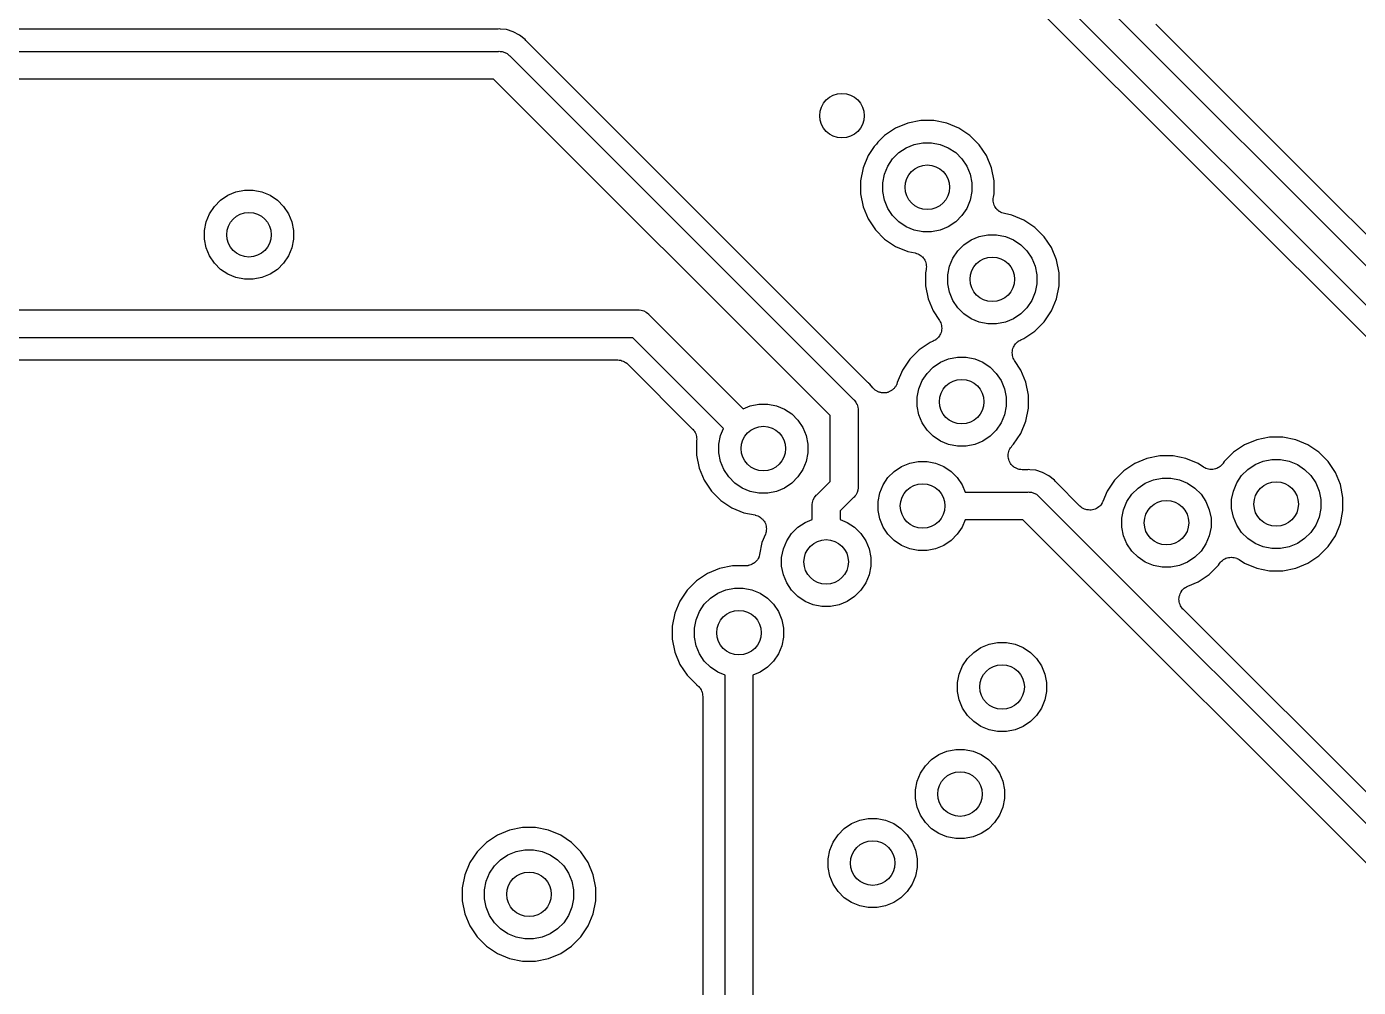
# Model space of a CAD drawing. Extents: x 113.2 to 188.8, y -123.8 to -78.2.
# Drawn here: x 154.4 to 166.36, y -99.16 to -90.53 of the extents above; entities that cross this region are included whole.
import ezdxf

# ---------------------------------------------------------------- set-up
doc = ezdxf.new("R2010")
doc.units = 0
doc.layers.add('BLACK', color=7, linetype='CONTINUOUS')

msp = doc.modelspace()

# ---------------------------------------------------------------- linework, layer by layer
at = {"layer": 'BLACK', "linetype": 'CONTINUOUS'}
for p, q in [((161.83, -88.0786), (172.684, -98.9326)), ((172.475, -99.0771), (161.686, -88.2877)), ((161.64, -88.5249), (172.238, -99.1227)), ((165.952, -91.9181), (164.544, -90.5093)), ((158.626, -90.5522), (146.745, -90.5522)), ((158.632, -90.5516), (158.626, -90.5522)), ((158.637, -90.5517), (158.632, -90.5516)), ((158.639, -90.5515), (158.637, -90.5517)), ((158.649, -90.5506), (158.639, -90.5515)), ((158.658, -90.5515), (158.649, -90.5506)), ((158.712, -90.5569), (158.658, -90.5515)), ((158.658, -90.5515), (158.658, -90.5515)), ((158.773, -90.5754), (158.712, -90.5569)), ((158.83, -90.6056), (158.773, -90.5754)), ((158.879, -90.6462), (158.83, -90.6056)), ((146.729, -90.7522), (158.642, -90.7522)), ((158.642, -90.7522), (158.648, -90.7516)), ((158.648, -90.7516), (158.655, -90.7522)), ((158.655, -90.7522), (158.655, -90.7522)), ((158.655, -90.7522), (158.673, -90.754)), ((158.673, -90.754), (158.697, -90.7611)), ((158.697, -90.7611), (158.718, -90.7727)), ((158.886, -90.6538), (158.879, -90.6462)), ((158.889, -90.6576), (158.886, -90.6538)), ((158.893, -90.6618), (158.889, -90.6576)), ((158.894, -90.6631), (158.893, -90.6618)), ((161.958, -93.727), (158.894, -90.6631)), ((158.718, -90.7727), (158.737, -90.7883)), ((158.737, -90.7883), (158.741, -90.7931)), ((158.741, -90.7931), (161.828, -93.8798)), ((158.597, -91.0022), (146.775, -91.0022)), ((161.619, -94.0243), (158.597, -91.0022)), ((162.207, -91.4413), (162.108, -91.507)), ((162.316, -91.3961), (162.207, -91.4413)), ((162.432, -91.373), (162.316, -91.3961)), ((162.55, -91.373), (162.432, -91.373)), ((162.666, -91.3961), (162.55, -91.373)), ((162.775, -91.4413), (162.666, -91.3961)), ((162.873, -91.507), (162.775, -91.4413)), ((162.036, -91.585), (162.014, -91.6066)), ((162.046, -91.5689), (162.036, -91.585)), ((162.108, -91.507), (162.046, -91.5689)), ((162.301, -91.6185), (162.374, -91.5884)), ((162.374, -91.5884), (162.451, -91.573)), ((162.451, -91.573), (162.53, -91.573)), ((162.53, -91.573), (162.608, -91.5884)), ((162.608, -91.5884), (162.68, -91.6185)), ((162.957, -91.5905), (162.873, -91.507)), ((163.023, -91.6888), (162.957, -91.5905)), ((161.959, -91.6888), (161.914, -91.798)), ((162.014, -91.6066), (161.959, -91.6888)), ((162.136, -91.7835), (162.18, -91.718)), ((162.18, -91.718), (162.236, -91.6623)), ((162.236, -91.6623), (162.301, -91.6185)), ((162.68, -91.6185), (162.746, -91.6623)), ((162.746, -91.6623), (162.802, -91.718)), ((162.802, -91.718), (162.845, -91.7835)), ((163.068, -91.798), (163.023, -91.6888)), ((161.914, -91.798), (161.891, -91.9139)), ((162.106, -91.8563), (162.136, -91.7835)), ((162.845, -91.7835), (162.875, -91.8563)), ((163.091, -91.9139), (163.068, -91.798)), ((161.891, -91.9139), (161.891, -92.0321)), ((162.091, -91.9336), (162.106, -91.8563)), ((162.091, -92.0124), (162.091, -91.9336)), ((162.875, -91.8563), (162.891, -91.9336)), ((162.891, -91.9336), (162.891, -92.0124)), ((163.091, -92.0321), (163.091, -91.9139)), ((165.953, -91.9182), (165.952, -91.9181)), ((168.807, -94.7722), (165.953, -91.9182)), ((156.145, -92.0893), (156.211, -92.0455)), ((156.211, -92.0455), (156.283, -92.0154)), ((156.283, -92.0154), (156.361, -92)), ((156.361, -92), (156.439, -92)), ((156.439, -92), (156.517, -92.0154)), ((156.517, -92.0154), (156.589, -92.0455)), ((156.589, -92.0455), (156.655, -92.0893)), ((161.891, -92.0321), (161.914, -92.148)), ((162.106, -92.0897), (162.091, -92.0124)), ((162.891, -92.0124), (162.875, -92.0897)), ((163.083, -92.0846), (163.084, -92.0727)), ((163.084, -92.0727), (163.085, -92.0608)), ((163.085, -92.0608), (163.091, -92.0321)), ((156.046, -92.2105), (156.089, -92.145)), ((156.089, -92.145), (156.145, -92.0893)), ((156.655, -92.0893), (156.711, -92.145)), ((156.711, -92.145), (156.754, -92.2105)), ((161.914, -92.148), (161.959, -92.2572)), ((162.136, -92.1625), (162.106, -92.0897)), ((162.18, -92.228), (162.136, -92.1625)), ((162.845, -92.1625), (162.802, -92.228)), ((162.875, -92.0897), (162.845, -92.1625)), ((163.083, -92.085), (163.083, -92.0846)), ((163.083, -92.0854), (163.083, -92.085)), ((163.084, -92.0973), (163.083, -92.0854)), ((163.085, -92.1092), (163.084, -92.0973)), ((163.085, -92.1097), (163.085, -92.1092)), ((163.085, -92.1101), (163.085, -92.1097)), ((163.089, -92.1215), (163.085, -92.1101)), ((163.092, -92.133), (163.089, -92.1215)), ((163.092, -92.1334), (163.092, -92.133)), ((163.092, -92.1338), (163.092, -92.1334)), ((163.098, -92.1445), (163.092, -92.1338)), ((163.103, -92.155), (163.098, -92.1445)), ((163.104, -92.1553), (163.103, -92.155)), ((163.104, -92.1557), (163.104, -92.1553)), ((163.111, -92.165), (163.104, -92.1557)), ((163.119, -92.1743), (163.111, -92.165)), ((163.119, -92.1746), (163.119, -92.1743)), ((163.12, -92.175), (163.119, -92.1746)), ((163.129, -92.1826), (163.12, -92.175)), ((163.138, -92.1903), (163.129, -92.1826)), ((163.138, -92.1905), (163.138, -92.1903)), ((163.139, -92.1908), (163.138, -92.1905)), ((163.149, -92.1965), (163.139, -92.1908)), ((163.16, -92.2022), (163.149, -92.1965)), ((156, -92.3606), (156.015, -92.2833)), ((156.015, -92.2833), (156.046, -92.2105)), ((156.754, -92.2105), (156.785, -92.2833)), ((156.785, -92.2833), (156.8, -92.3606)), ((161.959, -92.2572), (162.025, -92.3555)), ((162.236, -92.2837), (162.18, -92.228)), ((162.301, -92.3275), (162.236, -92.2837)), ((162.746, -92.2837), (162.68, -92.3275)), ((162.802, -92.228), (162.746, -92.2837)), ((163.16, -92.2024), (163.16, -92.2022)), ((163.16, -92.2026), (163.16, -92.2024)), ((163.172, -92.2061), (163.16, -92.2026)), ((163.183, -92.2098), (163.172, -92.2061)), ((163.184, -92.2099), (163.183, -92.2098)), ((163.185, -92.2101), (163.184, -92.2099)), ((163.184, -92.2099), (163.184, -92.2099)), ((163.184, -92.2099), (163.184, -92.2099)), ((163.25, -92.2231), (163.185, -92.2101)), ((163.359, -92.2683), (163.25, -92.2231)), ((163.457, -92.334), (163.359, -92.2683)), ((156, -92.4394), (156, -92.3606)), ((156.8, -92.3606), (156.8, -92.4394)), ((162.025, -92.3555), (162.108, -92.4391)), ((162.108, -92.4391), (162.207, -92.5047)), ((162.374, -92.3576), (162.301, -92.3275)), ((162.451, -92.373), (162.374, -92.3576)), ((162.53, -92.373), (162.451, -92.373)), ((162.608, -92.3576), (162.53, -92.373)), ((162.68, -92.3275), (162.608, -92.3576)), ((162.886, -92.4455), (162.958, -92.4154)), ((162.958, -92.4154), (163.036, -92.4)), ((163.036, -92.4), (163.114, -92.4)), ((163.114, -92.4), (163.192, -92.4154)), ((163.192, -92.4154), (163.264, -92.4455)), ((163.541, -92.4175), (163.457, -92.334)), ((163.607, -92.5158), (163.541, -92.4175)), ((156.015, -92.5167), (156, -92.4394)), ((156.046, -92.5895), (156.015, -92.5167)), ((156.785, -92.5167), (156.754, -92.5895)), ((156.8, -92.4394), (156.785, -92.5167)), ((162.207, -92.5047), (162.316, -92.55)), ((162.316, -92.55), (162.381, -92.5629)), ((162.721, -92.6105), (162.764, -92.545)), ((162.764, -92.545), (162.82, -92.4893)), ((162.82, -92.4893), (162.886, -92.4455)), ((163.264, -92.4455), (163.33, -92.4893)), ((163.33, -92.4893), (163.386, -92.545)), ((163.386, -92.545), (163.429, -92.6105)), ((163.652, -92.625), (163.607, -92.5158)), ((156.089, -92.655), (156.046, -92.5895)), ((156.145, -92.7107), (156.089, -92.655)), ((156.711, -92.655), (156.655, -92.7107)), ((156.754, -92.5895), (156.711, -92.655)), ((162.381, -92.5629), (162.382, -92.5631)), ((162.382, -92.5631), (162.382, -92.5631)), ((162.382, -92.5631), (162.382, -92.5631)), ((162.382, -92.5631), (162.383, -92.5633)), ((162.383, -92.5633), (162.394, -92.5669)), ((162.394, -92.5669), (162.405, -92.5704)), ((162.405, -92.5704), (162.406, -92.5706)), ((162.406, -92.5706), (162.406, -92.5708)), ((162.406, -92.5708), (162.417, -92.5765)), ((162.417, -92.5765), (162.427, -92.5822)), ((162.427, -92.5822), (162.428, -92.5825)), ((162.428, -92.5825), (162.428, -92.5827)), ((162.428, -92.5827), (162.437, -92.5904)), ((162.437, -92.5904), (162.446, -92.598)), ((162.446, -92.598), (162.447, -92.5984)), ((162.447, -92.5984), (162.447, -92.5987)), ((162.447, -92.5987), (162.454, -92.608)), ((162.454, -92.608), (162.462, -92.6173)), ((162.462, -92.6173), (162.462, -92.6177)), ((162.462, -92.6177), (162.462, -92.618)), ((162.462, -92.618), (162.468, -92.6286)), ((162.468, -92.6286), (162.474, -92.6392)), ((162.474, -92.6392), (162.474, -92.6396)), ((162.474, -92.6396), (162.474, -92.64)), ((162.474, -92.64), (162.477, -92.6515)), ((162.477, -92.6515), (162.481, -92.6629)), ((162.481, -92.6629), (162.481, -92.6633)), ((162.481, -92.6633), (162.481, -92.6638)), ((162.481, -92.6638), (162.482, -92.6757)), ((162.482, -92.6757), (162.483, -92.6876)), ((162.69, -92.6833), (162.721, -92.6105)), ((163.429, -92.6105), (163.46, -92.6833)), ((163.675, -92.7409), (163.652, -92.625)), ((156.211, -92.7545), (156.145, -92.7107)), ((156.283, -92.7846), (156.211, -92.7545)), ((156.361, -92.8), (156.283, -92.7846)), ((156.517, -92.7846), (156.439, -92.8)), ((156.589, -92.7545), (156.517, -92.7846)), ((156.655, -92.7107), (156.589, -92.7545)), ((162.481, -92.7122), (162.475, -92.7409)), ((162.475, -92.7409), (162.475, -92.8591)), ((162.482, -92.7003), (162.481, -92.7122)), ((162.483, -92.6885), (162.482, -92.7003)), ((162.483, -92.6876), (162.483, -92.688)), ((162.483, -92.688), (162.483, -92.6885)), ((162.675, -92.7606), (162.69, -92.6833)), ((162.675, -92.8394), (162.675, -92.7606)), ((163.46, -92.6833), (163.475, -92.7606)), ((163.475, -92.7606), (163.475, -92.8394)), ((163.675, -92.8591), (163.675, -92.7409)), ((156.439, -92.8), (156.361, -92.8)), ((162.475, -92.8591), (162.498, -92.975)), ((162.69, -92.9167), (162.675, -92.8394)), ((162.721, -92.9895), (162.69, -92.9167)), ((163.46, -92.9167), (163.429, -92.9895)), ((163.475, -92.8394), (163.46, -92.9167)), ((163.652, -92.975), (163.675, -92.8591)), ((162.498, -92.975), (162.543, -93.0842)), ((162.764, -93.055), (162.721, -92.9895)), ((163.429, -92.9895), (163.386, -93.055)), ((163.607, -93.0842), (163.652, -92.975)), ((145.881, -93.075), (159.892, -93.075)), ((159.892, -93.075), (159.898, -93.0744)), ((159.898, -93.0744), (159.904, -93.075)), ((159.904, -93.075), (159.904, -93.075)), ((159.904, -93.075), (159.923, -93.0768)), ((159.923, -93.0768), (159.946, -93.084)), ((159.946, -93.084), (159.968, -93.0956)), ((159.968, -93.0956), (159.987, -93.1112)), ((159.987, -93.1112), (159.991, -93.116)), ((159.991, -93.116), (160.838, -93.9626)), ((162.543, -93.0842), (162.6, -93.169)), ((162.82, -93.1107), (162.764, -93.055)), ((162.886, -93.1545), (162.82, -93.1107)), ((162.958, -93.1846), (162.886, -93.1545)), ((163.264, -93.1545), (163.192, -93.1846)), ((163.33, -93.1107), (163.264, -93.1545)), ((163.386, -93.055), (163.33, -93.1107)), ((163.541, -93.1825), (163.607, -93.0842)), ((162.6, -93.169), (162.6, -93.1698)), ((162.6, -93.1698), (162.6, -93.1698)), ((162.6, -93.1698), (162.6, -93.1698)), ((162.6, -93.1698), (162.601, -93.1705)), ((162.601, -93.1705), (162.606, -93.1812)), ((162.606, -93.1812), (162.612, -93.1918)), ((162.612, -93.1918), (162.612, -93.1921)), ((162.612, -93.1921), (162.612, -93.1925)), ((162.612, -93.1925), (162.616, -93.204)), ((162.619, -93.2656), (162.615, -93.2771)), ((162.616, -93.204), (162.619, -93.2155)), ((162.619, -93.2155), (162.619, -93.2159)), ((162.619, -93.2159), (162.619, -93.2163)), ((162.619, -93.2163), (162.62, -93.2283)), ((162.62, -93.253), (162.619, -93.2649)), ((162.619, -93.2649), (162.619, -93.2652)), ((162.619, -93.2652), (162.619, -93.2656)), ((162.62, -93.2283), (162.621, -93.2402)), ((162.621, -93.241), (162.62, -93.253)), ((162.621, -93.2402), (162.621, -93.2406)), ((162.621, -93.2406), (162.621, -93.241)), ((163.036, -93.2), (162.958, -93.1846)), ((163.114, -93.2), (163.036, -93.2)), ((163.192, -93.1846), (163.114, -93.2)), ((163.359, -93.3317), (163.457, -93.266)), ((163.457, -93.266), (163.541, -93.1825)), ((159.847, -93.325), (145.881, -93.325)), ((160.661, -94.1394), (159.847, -93.325)), ((162.516, -93.3681), (162.418, -93.4337)), ((162.543, -93.3569), (162.516, -93.3681)), ((162.554, -93.3512), (162.543, -93.3569)), ((162.564, -93.3456), (162.554, -93.3512)), ((162.565, -93.3452), (162.564, -93.3454)), ((162.564, -93.3454), (162.564, -93.3456)), ((162.574, -93.3376), (162.565, -93.3452)), ((162.583, -93.33), (162.574, -93.3376)), ((162.584, -93.3297), (162.583, -93.33)), ((162.592, -93.3202), (162.584, -93.3295)), ((162.584, -93.3295), (162.584, -93.3297)), ((162.599, -93.311), (162.592, -93.3202)), ((162.6, -93.3104), (162.599, -93.3107)), ((162.599, -93.3107), (162.599, -93.311)), ((162.605, -93.2998), (162.6, -93.3104)), ((162.611, -93.2893), (162.605, -93.2998)), ((162.615, -93.2771), (162.611, -93.2885)), ((162.611, -93.2885), (162.611, -93.2889)), ((162.611, -93.2889), (162.611, -93.2893)), ((163.27, -93.3999), (163.275, -93.3894)), ((163.275, -93.3894), (163.276, -93.3891)), ((163.276, -93.3888), (163.283, -93.3796)), ((163.276, -93.3891), (163.276, -93.3888)), ((163.283, -93.3796), (163.291, -93.3703)), ((163.291, -93.3701), (163.292, -93.3698)), ((163.291, -93.3703), (163.291, -93.3701)), ((163.292, -93.3698), (163.301, -93.3622)), ((163.301, -93.3622), (163.31, -93.3546)), ((163.31, -93.3546), (163.311, -93.3544)), ((163.311, -93.3542), (163.322, -93.3485)), ((163.311, -93.3544), (163.311, -93.3542)), ((163.322, -93.3485), (163.332, -93.3429)), ((163.332, -93.3429), (163.359, -93.3317)), ((162.418, -93.4337), (162.334, -93.5173)), ((162.611, -93.5453), (162.683, -93.5152)), ((162.683, -93.5152), (162.761, -93.4998)), ((162.761, -93.4998), (162.839, -93.4998)), ((162.839, -93.4998), (162.917, -93.5152)), ((162.917, -93.5152), (162.99, -93.5453)), ((163.254, -93.4588), (163.255, -93.4468)), ((163.254, -93.4592), (163.254, -93.4588)), ((163.254, -93.4596), (163.254, -93.4592)), ((163.255, -93.4715), (163.254, -93.4596)), ((163.255, -93.4468), (163.256, -93.4349)), ((163.256, -93.4835), (163.255, -93.4715)), ((163.256, -93.4342), (163.26, -93.4227)), ((163.256, -93.4346), (163.256, -93.4342)), ((163.256, -93.4349), (163.256, -93.4346)), ((163.256, -93.4839), (163.256, -93.4835)), ((163.256, -93.4843), (163.256, -93.4839)), ((163.259, -93.4958), (163.256, -93.4843)), ((163.263, -93.5073), (163.259, -93.4958)), ((163.26, -93.4227), (163.264, -93.4112)), ((163.263, -93.5077), (163.263, -93.5073)), ((163.263, -93.508), (163.263, -93.5077)), ((163.269, -93.5186), (163.263, -93.508)), ((163.264, -93.4105), (163.27, -93.3999)), ((163.264, -93.4109), (163.264, -93.4105)), ((163.264, -93.4112), (163.264, -93.4109)), ((146.072, -93.525), (159.711, -93.525)), ((159.711, -93.525), (159.712, -93.525)), ((159.712, -93.525), (159.712, -93.525)), ((159.712, -93.525), (159.712, -93.525)), ((159.712, -93.525), (159.713, -93.525)), ((159.713, -93.525), (159.725, -93.5263)), ((159.725, -93.5263), (159.736, -93.5275)), ((159.736, -93.5275), (159.737, -93.5277)), ((159.737, -93.5277), (159.738, -93.5278)), ((159.738, -93.5278), (159.749, -93.5313)), ((159.749, -93.5313), (159.76, -93.5348)), ((159.76, -93.5348), (159.761, -93.5351)), ((159.761, -93.5351), (159.761, -93.5353)), ((159.761, -93.5353), (159.771, -93.5409)), ((159.771, -93.5409), (159.782, -93.5465)), ((159.782, -93.5465), (159.782, -93.5469)), ((159.782, -93.5469), (159.783, -93.5472)), ((159.783, -93.5472), (159.792, -93.5548)), ((159.792, -93.5548), (159.801, -93.5622)), ((159.801, -93.5622), (160.384, -94.1456)), ((162.268, -93.6156), (162.222, -93.7281)), ((162.334, -93.5173), (162.268, -93.6156)), ((162.489, -93.6448), (162.545, -93.5891)), ((162.545, -93.5891), (162.611, -93.5453)), ((162.99, -93.5453), (163.055, -93.5891)), ((163.055, -93.5891), (163.111, -93.6448)), ((163.274, -93.5293), (163.269, -93.5186)), ((163.275, -93.53), (163.274, -93.5293)), ((163.275, -93.5308), (163.275, -93.53)), ((163.275, -93.53), (163.275, -93.53)), ((163.275, -93.53), (163.275, -93.53)), ((163.332, -93.6156), (163.275, -93.5308)), ((163.377, -93.7248), (163.332, -93.6156)), ((161.962, -93.7304), (161.958, -93.727)), ((161.966, -93.7342), (161.962, -93.7304)), ((161.967, -93.7354), (161.966, -93.7342)), ((161.975, -93.7416), (161.967, -93.7354)), ((162.002, -93.7743), (161.975, -93.7416)), ((162.211, -93.7546), (162.208, -93.7599)), ((162.214, -93.7491), (162.211, -93.7546)), ((162.217, -93.7439), (162.214, -93.7491)), ((162.218, -93.7377), (162.217, -93.7439)), ((162.221, -93.7318), (162.218, -93.7377)), ((162.222, -93.7281), (162.221, -93.7318)), ((162.415, -93.7831), (162.446, -93.7103)), ((162.446, -93.7103), (162.489, -93.6448)), ((163.111, -93.6448), (163.155, -93.7103)), ((163.155, -93.7103), (163.185, -93.7831)), ((163.4, -93.8407), (163.377, -93.7248)), ((162.006, -93.7785), (162.002, -93.7743)), ((162.01, -93.7832), (162.006, -93.7785)), ((162.015, -93.7873), (162.01, -93.7832)), ((162.019, -93.7919), (162.015, -93.7873)), ((162.024, -93.7952), (162.019, -93.7919)), ((162.029, -93.799), (162.024, -93.7952)), ((162.034, -93.8021), (162.029, -93.799)), ((162.04, -93.8057), (162.034, -93.8021)), ((162.045, -93.8079), (162.04, -93.8057)), ((162.05, -93.8108), (162.045, -93.8079)), ((162.057, -93.8127), (162.05, -93.8108)), ((162.063, -93.8152), (162.057, -93.8127)), ((162.068, -93.8164), (162.063, -93.8152)), ((162.074, -93.8181), (162.068, -93.8164)), ((162.081, -93.8188), (162.074, -93.8181)), ((162.087, -93.8201), (162.081, -93.8188)), ((162.093, -93.8201), (162.087, -93.8201)), ((162.099, -93.8208), (162.093, -93.8201)), ((162.105, -93.8202), (162.099, -93.8208)), ((162.112, -93.8202), (162.105, -93.8202)), ((162.118, -93.8191), (162.112, -93.8202)), ((162.124, -93.8185), (162.118, -93.8191)), ((162.13, -93.8167), (162.124, -93.8185)), ((162.136, -93.8155), (162.13, -93.8167)), ((162.142, -93.8132), (162.136, -93.8155)), ((162.147, -93.8116), (162.142, -93.8132)), ((162.153, -93.8086), (162.147, -93.8116)), ((162.159, -93.8061), (162.153, -93.8086)), ((162.164, -93.8028), (162.159, -93.8061)), ((162.169, -93.8001), (162.164, -93.8028)), ((162.174, -93.7961), (162.169, -93.8001)), ((162.18, -93.7925), (162.174, -93.7961)), ((162.184, -93.7883), (162.18, -93.7925)), ((162.189, -93.7846), (162.184, -93.7883)), ((162.193, -93.7796), (162.189, -93.7846)), ((162.197, -93.7751), (162.193, -93.7796)), ((162.201, -93.7702), (162.197, -93.7751)), ((162.205, -93.7656), (162.201, -93.7702)), ((162.208, -93.7599), (162.205, -93.7656)), ((162.4, -93.8604), (162.415, -93.7831)), ((162.4, -93.9392), (162.4, -93.8604)), ((163.185, -93.7831), (163.2, -93.8604)), ((163.2, -93.8604), (163.2, -93.9392)), ((163.4, -93.9589), (163.4, -93.8407)), ((160.838, -93.9626), (160.902, -93.9359)), ((160.902, -93.9359), (160.979, -93.9205)), ((160.979, -93.9205), (161.058, -93.9205)), ((161.058, -93.9205), (161.136, -93.9359)), ((161.136, -93.9359), (161.208, -93.966)), ((161.208, -93.966), (161.274, -94.0098)), ((161.828, -93.8798), (161.833, -93.8837)), ((161.833, -93.8837), (161.837, -93.8884)), ((161.837, -93.8884), (161.848, -93.9027)), ((161.848, -93.9027), (161.856, -93.9175)), ((161.856, -93.9175), (161.86, -93.9244)), ((161.86, -93.9244), (161.867, -93.948)), ((161.867, -93.948), (161.869, -93.9664)), ((161.869, -93.9664), (161.869, -93.9664)), ((161.869, -93.9664), (161.869, -93.9725)), ((161.869, -93.9725), (161.869, -93.9786)), ((161.869, -93.9786), (161.869, -94.6624)), ((162.415, -94.0165), (162.4, -93.9392)), ((163.2, -93.9392), (163.185, -94.0165)), ((163.377, -94.0748), (163.4, -93.9589)), ((161.274, -94.0098), (161.33, -94.0655)), ((161.33, -94.0655), (161.373, -94.131)), ((161.619, -94.6167), (161.619, -94.0243)), ((162.446, -94.0893), (162.415, -94.0165)), ((162.489, -94.1548), (162.446, -94.0893)), ((163.155, -94.0893), (163.111, -94.1548)), ((163.185, -94.0165), (163.155, -94.0893)), ((163.332, -94.184), (163.377, -94.0748)), ((160.384, -94.1456), (160.385, -94.146)), ((160.385, -94.146), (160.385, -94.146)), ((160.385, -94.146), (160.385, -94.146)), ((160.385, -94.146), (160.386, -94.1469)), ((160.386, -94.1469), (160.393, -94.1561)), ((160.393, -94.1561), (160.4, -94.1652)), ((160.4, -94.1652), (160.401, -94.1658)), ((160.401, -94.1658), (160.401, -94.1662)), ((160.401, -94.1662), (160.406, -94.1768)), ((160.406, -94.1768), (160.412, -94.1871)), ((160.412, -94.1871), (160.412, -94.1877)), ((160.412, -94.1877), (160.412, -94.1882)), ((160.412, -94.1882), (160.416, -94.1996)), ((160.416, -94.1996), (160.419, -94.2108)), ((160.419, -94.2108), (160.419, -94.2115)), ((160.419, -94.2115), (160.419, -94.212)), ((160.419, -94.212), (160.42, -94.2238)), ((160.42, -94.2238), (160.422, -94.2355)), ((160.619, -94.2811), (160.634, -94.2038)), ((160.634, -94.2038), (160.661, -94.1394)), ((161.373, -94.131), (161.403, -94.2038)), ((161.403, -94.2038), (161.419, -94.2811)), ((162.545, -94.2105), (162.489, -94.1548)), ((162.611, -94.2543), (162.545, -94.2105)), ((163.055, -94.2105), (162.99, -94.2543)), ((163.111, -94.1548), (163.055, -94.2105)), ((163.266, -94.2823), (163.332, -94.184)), ((165.565, -94.2191), (165.449, -94.2422)), ((165.684, -94.2191), (165.565, -94.2191)), ((165.799, -94.2422), (165.684, -94.2191)), ((160.42, -94.2485), (160.419, -94.2602)), ((160.419, -94.2602), (160.419, -94.2614)), ((160.419, -94.2614), (160.419, -94.3796)), ((160.422, -94.2367), (160.42, -94.2485)), ((160.422, -94.2355), (160.421, -94.2361)), ((160.421, -94.2361), (160.422, -94.2367)), ((160.619, -94.3599), (160.619, -94.2811)), ((161.419, -94.2811), (161.419, -94.3599)), ((162.683, -94.2844), (162.611, -94.2543)), ((162.761, -94.2998), (162.683, -94.2844)), ((162.839, -94.2998), (162.761, -94.2998)), ((162.917, -94.2844), (162.839, -94.2998)), ((162.99, -94.2543), (162.917, -94.2844)), ((163.219, -94.3587), (163.223, -94.347)), ((163.223, -94.347), (163.227, -94.3354)), ((163.227, -94.335), (163.233, -94.3242)), ((163.227, -94.3352), (163.227, -94.335)), ((163.227, -94.3354), (163.227, -94.3352)), ((163.233, -94.3242), (163.238, -94.3136)), ((163.238, -94.3132), (163.246, -94.3039)), ((163.238, -94.3134), (163.238, -94.3132)), ((163.238, -94.3136), (163.238, -94.3134)), ((163.246, -94.3039), (163.254, -94.2944)), ((163.254, -94.2944), (163.266, -94.2823)), ((165.34, -94.2874), (165.242, -94.3531)), ((165.449, -94.2422), (165.34, -94.2874)), ((165.909, -94.2874), (165.799, -94.2422)), ((166.007, -94.3531), (165.909, -94.2874)), ((160.419, -94.3796), (160.442, -94.4955)), ((160.634, -94.4372), (160.619, -94.3599)), ((160.664, -94.51), (160.634, -94.4372)), ((161.403, -94.4372), (161.373, -94.51)), ((161.419, -94.3599), (161.403, -94.4372)), ((162.26, -94.4817), (162.333, -94.4516)), ((162.333, -94.4516), (162.41, -94.4362)), ((162.41, -94.4362), (162.489, -94.4362)), ((162.489, -94.4362), (162.566, -94.4516)), ((162.566, -94.4516), (162.639, -94.4817)), ((163.217, -94.3833), (163.218, -94.3713)), ((163.217, -94.3836), (163.217, -94.3833)), ((163.217, -94.3838), (163.217, -94.3836)), ((163.218, -94.3959), (163.217, -94.3838)), ((163.218, -94.3713), (163.219, -94.3591)), ((163.219, -94.408), (163.218, -94.3959)), ((163.219, -94.3589), (163.219, -94.3587)), ((163.219, -94.3591), (163.219, -94.3589)), ((163.219, -94.4082), (163.219, -94.408)), ((163.219, -94.4085), (163.219, -94.4082)), ((163.223, -94.4201), (163.219, -94.4085)), ((163.226, -94.4318), (163.223, -94.4201)), ((163.226, -94.432), (163.226, -94.4318)), ((163.226, -94.4322), (163.226, -94.432)), ((163.232, -94.4429), (163.226, -94.4322)), ((163.238, -94.4538), (163.232, -94.4429)), ((163.238, -94.4539), (163.238, -94.4538)), ((163.238, -94.4541), (163.238, -94.4539)), ((163.245, -94.4636), (163.238, -94.4541)), ((163.253, -94.4731), (163.245, -94.4636)), ((164.354, -94.455), (164.256, -94.5207)), ((164.464, -94.4098), (164.354, -94.455)), ((164.579, -94.3867), (164.464, -94.4098)), ((164.698, -94.3867), (164.579, -94.3867)), ((164.814, -94.4098), (164.698, -94.3867)), ((164.923, -94.455), (164.814, -94.4098)), ((164.972, -94.4876), (164.923, -94.455)), ((165.139, -94.4632), (165.131, -94.4724)), ((165.147, -94.4541), (165.139, -94.4632)), ((165.148, -94.4526), (165.147, -94.4533)), ((165.147, -94.4533), (165.147, -94.4533)), ((165.147, -94.4533), (165.147, -94.4533)), ((165.147, -94.4533), (165.147, -94.4541)), ((165.158, -94.4366), (165.148, -94.4526)), ((165.242, -94.3531), (165.158, -94.4366)), ((165.369, -94.5084), (165.435, -94.4646)), ((165.435, -94.4646), (165.508, -94.4345)), ((165.508, -94.4345), (165.585, -94.4191)), ((165.585, -94.4191), (165.664, -94.4191)), ((165.664, -94.4191), (165.741, -94.4345)), ((165.741, -94.4345), (165.814, -94.4646)), ((165.814, -94.4646), (165.879, -94.5084)), ((166.09, -94.4366), (166.007, -94.3531)), ((166.156, -94.5349), (166.09, -94.4366)), ((160.442, -94.4955), (160.487, -94.6047)), ((160.708, -94.5755), (160.664, -94.51)), ((160.764, -94.6312), (160.708, -94.5755)), ((161.33, -94.5755), (161.274, -94.6312)), ((161.373, -94.51), (161.33, -94.5755)), ((162.095, -94.6468), (162.138, -94.5812)), ((162.138, -94.5812), (162.194, -94.5255)), ((162.194, -94.5255), (162.26, -94.4817)), ((162.639, -94.4817), (162.704, -94.5255)), ((162.704, -94.5255), (162.76, -94.5812)), ((162.76, -94.5812), (162.804, -94.6468)), ((163.253, -94.4732), (163.253, -94.4731)), ((163.253, -94.4734), (163.253, -94.4732)), ((163.263, -94.4812), (163.253, -94.4734)), ((163.272, -94.489), (163.263, -94.4812)), ((163.272, -94.4891), (163.272, -94.489)), ((163.272, -94.4893), (163.272, -94.4891)), ((163.283, -94.4951), (163.272, -94.4893)), ((163.294, -94.501), (163.283, -94.4951)), ((163.294, -94.5011), (163.294, -94.501)), ((163.294, -94.501), (163.294, -94.501)), ((163.306, -94.5047), (163.294, -94.5011)), ((163.317, -94.5084), (163.306, -94.5047)), ((163.318, -94.5085), (163.317, -94.5084)), ((163.33, -94.5098), (163.318, -94.5085)), ((163.318, -94.5085), (163.318, -94.5085)), ((163.342, -94.5112), (163.33, -94.5098)), ((163.344, -94.5112), (163.342, -94.5112)), ((163.342, -94.5112), (163.342, -94.5112)), ((163.342, -94.5112), (163.342, -94.5112)), ((163.342, -94.5112), (163.342, -94.5112)), ((163.379, -94.5112), (163.344, -94.5112)), ((163.384, -94.5107), (163.379, -94.5112)), ((163.39, -94.5108), (163.384, -94.5107)), ((163.391, -94.5106), (163.39, -94.5108)), ((163.401, -94.5097), (163.391, -94.5106)), ((163.411, -94.5106), (163.401, -94.5097)), ((163.465, -94.5159), (163.411, -94.5106)), ((163.411, -94.5106), (163.411, -94.5106)), ((163.526, -94.5345), (163.465, -94.5159)), ((163.583, -94.5647), (163.526, -94.5345)), ((163.632, -94.6053), (163.583, -94.5647)), ((164.256, -94.5207), (164.173, -94.6043)), ((164.522, -94.6021), (164.599, -94.5867)), ((164.599, -94.5867), (164.678, -94.5867)), ((164.678, -94.5867), (164.755, -94.6021)), ((164.982, -94.4933), (164.972, -94.4876)), ((164.993, -94.499), (164.982, -94.4933)), ((164.993, -94.4991), (164.993, -94.499)), ((164.993, -94.4993), (164.993, -94.4991)), ((165.005, -94.5028), (164.993, -94.4993)), ((165.016, -94.5064), (165.005, -94.5028)), ((165.017, -94.5064), (165.016, -94.5064)), ((165.017, -94.5065), (165.017, -94.5064)), ((165.029, -94.5078), (165.017, -94.5065)), ((165.041, -94.509), (165.029, -94.5078)), ((165.042, -94.509), (165.041, -94.509)), ((165.041, -94.509), (165.041, -94.509)), ((165.054, -94.5079), (165.042, -94.509)), ((165.066, -94.5068), (165.054, -94.5079)), ((165.078, -94.5033), (165.066, -94.5067)), ((165.066, -94.5067), (165.066, -94.5067)), ((165.066, -94.5067), (165.066, -94.5068)), ((165.089, -94.4999), (165.078, -94.5033)), ((165.09, -94.4997), (165.089, -94.4999)), ((165.101, -94.494), (165.09, -94.4996)), ((165.09, -94.4996), (165.09, -94.4997)), ((165.111, -94.4885), (165.101, -94.494)), ((165.112, -94.4882), (165.111, -94.4885)), ((165.121, -94.4805), (165.112, -94.488)), ((165.112, -94.488), (165.112, -94.4882)), ((165.131, -94.473), (165.121, -94.4805)), ((165.131, -94.4724), (165.131, -94.4727)), ((165.131, -94.4727), (165.131, -94.473)), ((165.27, -94.6296), (165.314, -94.5641)), ((165.314, -94.5641), (165.369, -94.5084)), ((165.879, -94.5084), (165.935, -94.5641)), ((165.935, -94.5641), (165.979, -94.6296)), ((166.201, -94.6441), (166.156, -94.5349)), ((160.487, -94.6047), (160.553, -94.703)), ((160.553, -94.703), (160.636, -94.7865)), ((160.829, -94.675), (160.764, -94.6312)), ((160.902, -94.7051), (160.829, -94.675)), ((160.979, -94.7205), (160.902, -94.7051)), ((161.136, -94.7051), (161.058, -94.7205)), ((161.208, -94.675), (161.136, -94.7051)), ((161.274, -94.6312), (161.208, -94.675)), ((161.499, -94.7365), (161.619, -94.6167)), ((161.867, -94.693), (161.861, -94.7141)), ((161.869, -94.6746), (161.867, -94.693)), ((161.869, -94.6624), (161.869, -94.6685)), ((161.869, -94.6685), (161.869, -94.6746)), ((161.869, -94.6746), (161.869, -94.6746)), ((162.065, -94.7195), (162.095, -94.6468)), ((162.804, -94.6468), (162.83, -94.7112)), ((162.83, -94.7112), (163.395, -94.7112)), ((163.395, -94.7112), (163.401, -94.7106)), ((163.401, -94.7106), (163.407, -94.7112)), ((163.407, -94.7112), (163.407, -94.7112)), ((163.407, -94.7112), (163.426, -94.713)), ((163.638, -94.6129), (163.632, -94.6053)), ((163.642, -94.6167), (163.638, -94.6129)), ((163.645, -94.6209), (163.642, -94.6167)), ((163.647, -94.6221), (163.645, -94.6209)), ((163.861, -94.8367), (163.647, -94.6221)), ((164.107, -94.7025), (164.068, -94.7955)), ((164.173, -94.6043), (164.107, -94.7025)), ((164.328, -94.7318), (164.384, -94.676)), ((164.384, -94.676), (164.449, -94.6323)), ((164.449, -94.6323), (164.522, -94.6021)), ((164.755, -94.6021), (164.828, -94.6323)), ((164.828, -94.6323), (164.894, -94.676)), ((164.894, -94.676), (164.949, -94.7318)), ((165.224, -94.7797), (165.24, -94.7024)), ((165.24, -94.7024), (165.27, -94.6296)), ((165.979, -94.6296), (166.009, -94.7024)), ((166.009, -94.7024), (166.024, -94.7797)), ((166.224, -94.76), (166.201, -94.6441)), ((160.636, -94.7865), (160.735, -94.8522)), ((161.058, -94.7205), (160.979, -94.7205)), ((161.458, -94.823), (161.46, -94.8047)), ((161.458, -94.8231), (161.458, -94.823)), ((161.458, -94.8292), (161.458, -94.8231)), ((161.458, -94.8353), (161.458, -94.8292)), ((161.46, -94.8047), (161.467, -94.7811)), ((161.467, -94.7811), (161.479, -94.7594)), ((161.479, -94.7594), (161.494, -94.7404)), ((161.494, -94.7404), (161.499, -94.7365)), ((161.828, -94.7612), (161.708, -94.881)), ((161.833, -94.7573), (161.828, -94.7612)), ((161.839, -94.7495), (161.833, -94.7573)), ((161.848, -94.7383), (161.839, -94.7495)), ((161.86, -94.7166), (161.848, -94.7383)), ((161.861, -94.7141), (161.86, -94.7166)), ((162.049, -94.7968), (162.065, -94.7195)), ((162.049, -94.8756), (162.049, -94.7968)), ((163.426, -94.713), (163.449, -94.7202)), ((163.449, -94.7202), (163.471, -94.7318)), ((163.471, -94.7318), (163.49, -94.7474)), ((163.49, -94.7474), (163.494, -94.7522)), ((163.494, -94.7522), (173.235, -104.493)), ((164.048, -94.8282), (164.04, -94.8373)), ((164.056, -94.8188), (164.048, -94.8282)), ((164.062, -94.8079), (164.056, -94.8183)), ((164.056, -94.8183), (164.056, -94.8185)), ((164.056, -94.8185), (164.056, -94.8188)), ((164.068, -94.7971), (164.062, -94.8079)), ((164.068, -94.7955), (164.068, -94.7965)), ((164.068, -94.7965), (164.068, -94.7965)), ((164.068, -94.7965), (164.068, -94.7965)), ((164.068, -94.7965), (164.068, -94.7971)), ((164.254, -94.8701), (164.284, -94.7973)), ((164.284, -94.7973), (164.328, -94.7318)), ((164.949, -94.7318), (164.993, -94.7973)), ((164.993, -94.7973), (165.023, -94.8701)), ((165.224, -94.8585), (165.224, -94.7797)), ((166.024, -94.7797), (166.024, -94.8585)), ((166.224, -94.8782), (166.224, -94.76)), ((160.735, -94.8522), (160.844, -94.8974)), ((160.844, -94.8974), (160.944, -94.9174)), ((160.944, -94.9174), (160.945, -94.9176)), ((160.945, -94.9176), (160.945, -94.9176)), ((160.945, -94.9176), (160.945, -94.9176)), ((160.945, -94.9176), (160.946, -94.9177)), ((160.946, -94.9177), (160.957, -94.9214)), ((160.957, -94.9214), (160.969, -94.9249)), ((160.969, -94.9249), (160.969, -94.9251)), ((160.969, -94.9251), (160.969, -94.9252)), ((160.969, -94.9252), (160.98, -94.9311)), ((160.98, -94.9311), (160.99, -94.9368)), ((160.99, -94.9368), (160.991, -94.937)), ((160.991, -94.937), (160.991, -94.9372)), ((160.991, -94.9372), (161, -94.945)), ((161, -94.945), (161.009, -94.9526)), ((161.458, -94.9576), (161.458, -94.8353)), ((161.708, -94.881), (161.708, -94.9576)), ((162.065, -94.9529), (162.049, -94.8756)), ((163.87, -94.8443), (163.861, -94.8367)), ((163.88, -94.852), (163.87, -94.8443)), ((163.88, -94.8522), (163.88, -94.852)), ((163.88, -94.8524), (163.88, -94.8522)), ((163.891, -94.858), (163.88, -94.8524)), ((163.902, -94.8639), (163.891, -94.858)), ((163.902, -94.864), (163.902, -94.8639)), ((163.902, -94.8641), (163.902, -94.864)), ((163.914, -94.8676), (163.902, -94.8641)), ((163.925, -94.8712), (163.914, -94.8676)), ((163.926, -94.8713), (163.925, -94.8712)), ((163.926, -94.8714), (163.926, -94.8713)), ((163.938, -94.8726), (163.926, -94.8714)), ((163.95, -94.8739), (163.938, -94.8726)), ((163.951, -94.8739), (163.95, -94.8738)), ((163.95, -94.8738), (163.95, -94.8739)), ((163.963, -94.8728), (163.951, -94.8739)), ((163.975, -94.8717), (163.963, -94.8728)), ((163.987, -94.8681), (163.975, -94.8715)), ((163.975, -94.8715), (163.975, -94.8716)), ((163.975, -94.8716), (163.975, -94.8717)), ((163.998, -94.8647), (163.987, -94.8681)), ((163.999, -94.8646), (163.998, -94.8647)), ((164.01, -94.8588), (163.999, -94.8645)), ((163.999, -94.8645), (163.999, -94.8646)), ((164.02, -94.8533), (164.01, -94.8588)), ((164.021, -94.8531), (164.02, -94.8533)), ((164.03, -94.8453), (164.021, -94.8529)), ((164.021, -94.8529), (164.021, -94.8531)), ((164.04, -94.8378), (164.03, -94.8453)), ((164.04, -94.8373), (164.04, -94.8375)), ((164.04, -94.8375), (164.04, -94.8378)), ((164.239, -94.9473), (164.254, -94.8701)), ((164.239, -95.0261), (164.239, -94.9473)), ((165.023, -94.8701), (165.039, -94.9473)), ((165.039, -94.9473), (165.039, -95.0261)), ((165.24, -94.9358), (165.224, -94.8585)), ((165.27, -95.0086), (165.24, -94.9358)), ((166.009, -94.9358), (165.979, -95.0086)), ((166.024, -94.8585), (166.009, -94.9358)), ((166.201, -94.9941), (166.224, -94.8782)), ((161.009, -94.9526), (161.01, -94.9529)), ((161.01, -94.9529), (161.01, -94.9531)), ((161.01, -94.9531), (161.018, -94.9626)), ((161.018, -94.9626), (161.025, -94.9718)), ((161.025, -94.9718), (161.025, -94.9722)), ((161.025, -94.9722), (161.026, -94.9725)), ((161.026, -94.9725), (161.031, -94.9832)), ((161.031, -94.9832), (161.037, -94.9937)), ((161.037, -94.9937), (161.037, -94.9941)), ((161.037, -94.9941), (161.037, -94.9945)), ((161.037, -94.9945), (161.04, -95.006)), ((161.04, -95.006), (161.044, -95.0175)), ((161.044, -95.0676), (161.04, -95.079)), ((161.044, -95.0175), (161.044, -95.0179)), ((161.044, -95.0179), (161.044, -95.0182)), ((161.044, -95.0182), (161.045, -95.0302)), ((161.045, -95.0549), (161.044, -95.0668)), ((161.044, -95.0668), (161.044, -95.0672)), ((161.044, -95.0672), (161.044, -95.0676)), ((161.045, -95.0302), (161.046, -95.0421)), ((161.046, -95.0429), (161.045, -95.0549)), ((161.046, -95.0421), (161.046, -95.0425)), ((161.046, -95.0425), (161.046, -95.0429)), ((161.272, -95.0838), (161.328, -95.0281)), ((161.328, -95.0281), (161.394, -94.9843)), ((161.394, -94.9843), (161.458, -94.9576)), ((161.708, -94.9576), (161.773, -94.9843)), ((161.773, -94.9843), (161.838, -95.0281)), ((161.838, -95.0281), (161.894, -95.0838)), ((162.095, -95.0257), (162.065, -94.9529)), ((162.138, -95.0912), (162.095, -95.0257)), ((162.804, -95.0257), (162.76, -95.0912)), ((162.83, -94.9612), (162.804, -95.0257)), ((163.349, -94.9612), (162.83, -94.9612)), ((173.058, -104.67), (163.349, -94.9612)), ((164.254, -95.1034), (164.239, -95.0261)), ((165.039, -95.0261), (165.023, -95.1034)), ((165.314, -95.0741), (165.27, -95.0086)), ((165.979, -95.0086), (165.935, -95.0741)), ((166.156, -95.1033), (166.201, -94.9941)), ((161.006, -95.1637), (160.985, -95.2728)), ((161.037, -95.0905), (161.006, -95.1637)), ((161.04, -95.079), (161.037, -95.0905)), ((161.199, -95.2221), (161.229, -95.1493)), ((161.229, -95.1493), (161.272, -95.0838)), ((161.894, -95.0838), (161.938, -95.1493)), ((161.938, -95.1493), (161.968, -95.2221)), ((162.194, -95.1469), (162.138, -95.0912)), ((162.26, -95.1907), (162.194, -95.1469)), ((162.704, -95.1469), (162.639, -95.1907)), ((162.76, -95.0912), (162.704, -95.1469)), ((164.284, -95.1762), (164.254, -95.1034)), ((164.328, -95.2417), (164.284, -95.1762)), ((164.993, -95.1762), (164.949, -95.2417)), ((165.023, -95.1034), (164.993, -95.1762)), ((165.369, -95.1298), (165.314, -95.0741)), ((165.435, -95.1736), (165.369, -95.1298)), ((165.508, -95.2037), (165.435, -95.1736)), ((165.814, -95.1736), (165.741, -95.2037)), ((165.879, -95.1298), (165.814, -95.1736)), ((165.935, -95.0741), (165.879, -95.1298)), ((166.09, -95.2016), (166.156, -95.1033)), ((160.971, -95.3086), (160.965, -95.319)), ((160.977, -95.2981), (160.971, -95.3086)), ((160.981, -95.2859), (160.977, -95.2972)), ((160.977, -95.2972), (160.977, -95.2977)), ((160.977, -95.2977), (160.977, -95.2981)), ((160.984, -95.2745), (160.981, -95.2859)), ((160.985, -95.2728), (160.984, -95.2735)), ((160.984, -95.2735), (160.984, -95.2735)), ((160.984, -95.2735), (160.984, -95.2736)), ((160.984, -95.2736), (160.984, -95.2745)), ((161.183, -95.2994), (161.199, -95.2221)), ((161.183, -95.3781), (161.183, -95.2994)), ((161.968, -95.2221), (161.983, -95.2994)), ((161.983, -95.2994), (161.983, -95.3781)), ((162.333, -95.2209), (162.26, -95.1907)), ((162.41, -95.2362), (162.333, -95.2209)), ((162.489, -95.2362), (162.41, -95.2362)), ((162.566, -95.2209), (162.489, -95.2362)), ((162.639, -95.1907), (162.566, -95.2209)), ((164.384, -95.2974), (164.328, -95.2417)), ((164.449, -95.3412), (164.384, -95.2974)), ((164.894, -95.2974), (164.828, -95.3412)), ((164.949, -95.2417), (164.894, -95.2974)), ((165.162, -95.3118), (165.173, -95.3063)), ((165.173, -95.3062), (165.174, -95.3059)), ((165.173, -95.3063), (165.173, -95.3062)), ((165.174, -95.3059), (165.185, -95.3026)), ((165.185, -95.3026), (165.197, -95.2992)), ((165.197, -95.299), (165.209, -95.298)), ((165.197, -95.2991), (165.197, -95.299)), ((165.197, -95.2992), (165.197, -95.2991)), ((165.209, -95.298), (165.221, -95.2968)), ((165.221, -95.2968), (165.222, -95.2969)), ((165.222, -95.2969), (165.222, -95.2968)), ((165.222, -95.2968), (165.234, -95.2981)), ((165.234, -95.2981), (165.246, -95.2993)), ((165.246, -95.2993), (165.246, -95.2994)), ((165.246, -95.2994), (165.247, -95.2995)), ((165.247, -95.2995), (165.258, -95.303)), ((165.258, -95.303), (165.27, -95.3065)), ((165.27, -95.3065), (165.27, -95.3067)), ((165.27, -95.3067), (165.27, -95.3069)), ((165.27, -95.3069), (165.281, -95.3126)), ((165.585, -95.2191), (165.508, -95.2037)), ((165.664, -95.2191), (165.585, -95.2191)), ((165.741, -95.2037), (165.664, -95.2191)), ((165.909, -95.3508), (166.007, -95.2852)), ((166.007, -95.2852), (166.09, -95.2016)), ((160.625, -95.3981), (160.516, -95.4433)), ((160.741, -95.375), (160.625, -95.3981)), ((160.86, -95.375), (160.741, -95.375)), ((160.872, -95.3738), (160.86, -95.375)), ((160.884, -95.3728), (160.872, -95.3738)), ((160.885, -95.3726), (160.884, -95.3726)), ((160.884, -95.3726), (160.884, -95.3728)), ((160.896, -95.3692), (160.885, -95.3726)), ((160.907, -95.3658), (160.896, -95.3692)), ((160.908, -95.3656), (160.907, -95.3658)), ((160.919, -95.3599), (160.908, -95.3654)), ((160.908, -95.3654), (160.908, -95.3656)), ((160.929, -95.3543), (160.919, -95.3599)), ((160.93, -95.354), (160.929, -95.3543)), ((160.939, -95.3463), (160.93, -95.3538)), ((160.93, -95.3538), (160.93, -95.354)), ((160.949, -95.3388), (160.939, -95.3463)), ((160.957, -95.329), (160.949, -95.3381)), ((160.949, -95.3381), (160.949, -95.3384)), ((160.949, -95.3384), (160.949, -95.3388)), ((160.965, -95.3198), (160.957, -95.329)), ((160.965, -95.319), (160.965, -95.3194)), ((160.965, -95.3194), (160.965, -95.3198)), ((161.199, -95.4554), (161.183, -95.3781)), ((161.983, -95.3781), (161.968, -95.4554)), ((164.522, -95.3714), (164.449, -95.3412)), ((164.599, -95.3867), (164.522, -95.3714)), ((164.678, -95.3867), (164.599, -95.3867)), ((164.755, -95.3714), (164.678, -95.3867)), ((164.828, -95.3412), (164.755, -95.3714)), ((165.021, -95.4528), (165.105, -95.3692)), ((165.105, -95.3692), (165.115, -95.3533)), ((165.115, -95.3533), (165.116, -95.3526)), ((165.116, -95.3518), (165.124, -95.3426)), ((165.116, -95.3525), (165.116, -95.3518)), ((165.116, -95.3526), (165.116, -95.3525)), ((165.116, -95.3525), (165.116, -95.3525)), ((165.124, -95.3426), (165.132, -95.3335)), ((165.132, -95.3328), (165.142, -95.3254)), ((165.132, -95.3332), (165.132, -95.3328)), ((165.132, -95.3335), (165.132, -95.3332)), ((165.142, -95.3254), (165.151, -95.3179)), ((165.151, -95.3176), (165.152, -95.3174)), ((165.151, -95.3179), (165.151, -95.3176)), ((165.152, -95.3174), (165.162, -95.3118)), ((165.281, -95.3126), (165.291, -95.3182)), ((165.291, -95.3182), (165.34, -95.3508)), ((165.34, -95.3508), (165.449, -95.3961)), ((165.449, -95.3961), (165.565, -95.4191)), ((165.565, -95.4191), (165.684, -95.4191)), ((165.684, -95.4191), (165.799, -95.3961)), ((165.799, -95.3961), (165.909, -95.3508)), ((160.418, -95.5089), (160.334, -95.5925)), ((160.516, -95.4433), (160.418, -95.5089)), ((161.229, -95.5282), (161.199, -95.4554)), ((161.272, -95.5937), (161.229, -95.5282)), ((161.938, -95.5282), (161.894, -95.5937)), ((161.968, -95.4554), (161.938, -95.5282)), ((164.83, -95.557), (164.923, -95.5185)), ((164.923, -95.5185), (165.021, -95.4528)), ((160.334, -95.5925), (160.268, -95.6908)), ((160.489, -95.72), (160.545, -95.6643)), ((160.545, -95.6643), (160.611, -95.6205)), ((160.611, -95.6205), (160.683, -95.5904)), ((160.683, -95.5904), (160.761, -95.575)), ((160.761, -95.575), (160.839, -95.575)), ((160.839, -95.575), (160.917, -95.5904)), ((160.917, -95.5904), (160.989, -95.6205)), ((160.989, -95.6205), (161.055, -95.6643)), ((161.055, -95.6643), (161.111, -95.72)), ((161.328, -95.6495), (161.272, -95.5937)), ((161.394, -95.6932), (161.328, -95.6495)), ((161.838, -95.6495), (161.773, -95.6932)), ((161.894, -95.5937), (161.838, -95.6495)), ((164.751, -95.673), (164.753, -95.6609)), ((164.753, -95.6609), (164.754, -95.649)), ((164.754, -95.6483), (164.758, -95.6368)), ((164.754, -95.6487), (164.754, -95.6483)), ((164.754, -95.649), (164.754, -95.6487)), ((164.758, -95.6368), (164.761, -95.6253)), ((164.761, -95.625), (164.762, -95.6247)), ((164.761, -95.6253), (164.761, -95.625)), ((164.762, -95.6247), (164.767, -95.6141)), ((164.767, -95.6141), (164.773, -95.6035)), ((164.773, -95.6029), (164.781, -95.5937)), ((164.773, -95.6032), (164.773, -95.6029)), ((164.773, -95.6035), (164.773, -95.6032)), ((164.781, -95.5937), (164.789, -95.5843)), ((164.789, -95.5839), (164.799, -95.5762)), ((164.789, -95.5841), (164.789, -95.5839)), ((164.789, -95.5843), (164.789, -95.5841)), ((164.799, -95.5762), (164.808, -95.5686)), ((164.808, -95.5685), (164.809, -95.5683)), ((164.808, -95.5686), (164.808, -95.5685)), ((164.809, -95.5683), (164.819, -95.5626)), ((164.819, -95.5626), (164.83, -95.557)), ((160.268, -95.6908), (160.223, -95.8)), ((160.415, -95.8583), (160.446, -95.7855)), ((160.446, -95.7855), (160.489, -95.72)), ((161.111, -95.72), (161.154, -95.7855)), ((161.154, -95.7855), (161.185, -95.8583)), ((161.466, -95.7234), (161.394, -95.6932)), ((161.544, -95.7388), (161.466, -95.7234)), ((161.623, -95.7388), (161.544, -95.7388)), ((161.7, -95.7234), (161.623, -95.7388)), ((161.773, -95.6932), (161.7, -95.7234)), ((164.751, -95.6733), (164.751, -95.673)), ((164.751, -95.6736), (164.751, -95.6733)), ((164.753, -95.6855), (164.751, -95.6736)), ((164.754, -95.6976), (164.753, -95.6855)), ((164.754, -95.698), (164.754, -95.6976)), ((164.754, -95.6983), (164.754, -95.698)), ((164.757, -95.7099), (164.754, -95.6983)), ((164.761, -95.7214), (164.757, -95.7099)), ((164.761, -95.7217), (164.761, -95.7214)), ((164.761, -95.7221), (164.761, -95.7217)), ((164.766, -95.7326), (164.761, -95.7221)), ((164.772, -95.7435), (164.766, -95.7326)), ((164.772, -95.7437), (164.772, -95.7435)), ((164.772, -95.744), (164.772, -95.7437)), ((164.78, -95.7532), (164.772, -95.744)), ((164.787, -95.7628), (164.78, -95.7532)), ((164.788, -95.7633), (164.787, -95.7628)), ((164.789, -95.7641), (164.788, -95.7633)), ((164.788, -95.7633), (164.788, -95.7633)), ((164.788, -95.7633), (164.788, -95.7633)), ((171.88, -102.856), (164.789, -95.7641)), ((160.223, -95.8), (160.2, -95.9159)), ((160.4, -95.9356), (160.415, -95.8583)), ((161.185, -95.8583), (161.2, -95.9356)), ((160.2, -95.9159), (160.2, -96.0341)), ((160.4, -96.0144), (160.4, -95.9356)), ((160.415, -96.0917), (160.4, -96.0144)), ((161.2, -96.0144), (161.185, -96.0917)), ((161.2, -95.9356), (161.2, -96.0144)), ((160.2, -96.0341), (160.223, -96.15)), ((160.446, -96.1645), (160.415, -96.0917)), ((161.185, -96.0917), (161.154, -96.1645)), ((162.908, -96.152), (162.973, -96.1082)), ((162.973, -96.1082), (163.046, -96.078)), ((163.046, -96.078), (163.123, -96.0627)), ((163.123, -96.0627), (163.202, -96.0627)), ((163.202, -96.0627), (163.279, -96.078)), ((163.279, -96.078), (163.352, -96.1082)), ((163.352, -96.1082), (163.418, -96.152)), ((160.223, -96.15), (160.268, -96.2592)), ((160.268, -96.2592), (160.334, -96.3575)), ((160.489, -96.23), (160.446, -96.1645)), ((160.545, -96.2857), (160.489, -96.23)), ((161.111, -96.23), (161.055, -96.2857)), ((161.154, -96.1645), (161.111, -96.23)), ((162.808, -96.2732), (162.852, -96.2077)), ((162.852, -96.2077), (162.908, -96.152)), ((163.418, -96.152), (163.473, -96.2077)), ((163.473, -96.2077), (163.517, -96.2732)), ((160.334, -96.3575), (160.418, -96.441)), ((160.611, -96.3295), (160.545, -96.2857)), ((160.675, -96.3562), (160.611, -96.3295)), ((160.675, -99.4939), (160.675, -96.3562)), ((160.989, -96.3295), (160.925, -96.3562)), ((160.925, -96.3562), (160.925, -100.994)), ((161.055, -96.2857), (160.989, -96.3295)), ((162.763, -96.4233), (162.778, -96.346)), ((162.778, -96.346), (162.808, -96.2732)), ((163.517, -96.2732), (163.547, -96.346)), ((163.547, -96.346), (163.563, -96.4233)), ((160.418, -96.441), (160.419, -96.4417)), ((160.419, -96.4417), (160.419, -96.442)), ((160.419, -96.442), (160.419, -96.4421)), ((160.419, -96.4421), (160.419, -96.4421)), ((160.419, -96.4421), (160.42, -96.4427)), ((160.42, -96.4427), (160.429, -96.4504)), ((160.429, -96.4504), (160.438, -96.4578)), ((160.438, -96.4578), (160.439, -96.4583)), ((160.439, -96.4583), (160.439, -96.4587)), ((160.439, -96.4587), (160.446, -96.4679)), ((160.446, -96.4679), (160.454, -96.4771)), ((160.454, -96.4771), (160.454, -96.4776)), ((160.454, -96.4776), (160.454, -96.4781)), ((160.454, -96.4781), (160.46, -96.4885)), ((160.46, -96.4885), (160.465, -96.4989)), ((160.465, -96.4989), (160.466, -96.4995)), ((160.466, -96.4995), (160.466, -96.5001)), ((160.466, -96.5001), (160.469, -96.5114)), ((162.763, -96.5021), (162.763, -96.4233)), ((162.778, -96.5793), (162.763, -96.5021)), ((163.563, -96.5021), (163.547, -96.5793)), ((163.563, -96.4233), (163.563, -96.5021)), ((160.469, -96.5114), (160.473, -96.5227)), ((160.473, -96.5227), (160.473, -96.5233)), ((160.473, -96.5233), (160.473, -96.5239)), ((160.473, -96.5239), (160.474, -96.5357)), ((160.474, -96.5357), (160.475, -96.5473)), ((160.475, -96.5473), (160.475, -99.4778)), ((162.808, -96.6521), (162.778, -96.5793)), ((163.547, -96.5793), (163.517, -96.6521)), ((162.852, -96.7176), (162.808, -96.6521)), ((162.908, -96.7734), (162.852, -96.7176)), ((163.473, -96.7176), (163.418, -96.7734)), ((163.517, -96.6521), (163.473, -96.7176)), ((162.973, -96.8171), (162.908, -96.7734)), ((163.046, -96.8473), (162.973, -96.8171)), ((163.123, -96.8627), (163.046, -96.8473)), ((163.202, -96.8627), (163.123, -96.8627)), ((163.279, -96.8473), (163.202, -96.8627)), ((163.352, -96.8171), (163.279, -96.8473)), ((163.418, -96.7734), (163.352, -96.8171)), ((162.53, -97.1143), (162.596, -97.0705)), ((162.596, -97.0705), (162.668, -97.0404)), ((162.668, -97.0404), (162.746, -97.025)), ((162.746, -97.025), (162.825, -97.025)), ((162.825, -97.025), (162.902, -97.0404)), ((162.902, -97.0404), (162.975, -97.0705)), ((162.975, -97.0705), (163.04, -97.1143)), ((162.431, -97.2355), (162.474, -97.17)), ((162.474, -97.17), (162.53, -97.1143)), ((163.04, -97.1143), (163.096, -97.17)), ((163.096, -97.17), (163.14, -97.2355)), ((162.385, -97.3856), (162.4, -97.3083)), ((162.4, -97.3083), (162.431, -97.2355)), ((163.14, -97.2355), (163.17, -97.3083)), ((163.17, -97.3083), (163.185, -97.3856)), ((162.385, -97.4644), (162.385, -97.3856)), ((163.185, -97.3856), (163.185, -97.4644)), ((162.4, -97.5417), (162.385, -97.4644)), ((162.431, -97.6145), (162.4, -97.5417)), ((163.17, -97.5417), (163.14, -97.6145)), ((163.185, -97.4644), (163.17, -97.5417)), ((161.746, -97.7343), (161.811, -97.6905)), ((161.811, -97.6905), (161.884, -97.6604)), ((161.884, -97.6604), (161.961, -97.645)), ((161.961, -97.645), (162.04, -97.645)), ((162.04, -97.645), (162.117, -97.6604)), ((162.117, -97.6604), (162.19, -97.6905)), ((162.19, -97.6905), (162.255, -97.7343)), ((162.474, -97.68), (162.431, -97.6145)), ((162.53, -97.7357), (162.474, -97.68)), ((163.096, -97.68), (163.04, -97.7357)), ((163.14, -97.6145), (163.096, -97.68)), ((158.631, -97.7933), (158.533, -97.859)), ((158.74, -97.7481), (158.631, -97.7933)), ((158.856, -97.725), (158.74, -97.7481)), ((158.974, -97.725), (158.856, -97.725)), ((159.09, -97.7481), (158.974, -97.725)), ((159.199, -97.7933), (159.09, -97.7481)), ((159.297, -97.859), (159.199, -97.7933)), ((161.646, -97.8555), (161.69, -97.79)), ((161.69, -97.79), (161.746, -97.7343)), ((162.255, -97.7343), (162.311, -97.79)), ((162.311, -97.79), (162.355, -97.8555)), ((162.596, -97.7795), (162.53, -97.7357)), ((162.668, -97.8096), (162.596, -97.7795)), ((162.746, -97.825), (162.668, -97.8096)), ((162.902, -97.8096), (162.825, -97.825)), ((162.975, -97.7795), (162.902, -97.8096)), ((163.04, -97.7357), (162.975, -97.7795)), ((158.533, -97.859), (158.449, -97.9426)), ((158.798, -97.9404), (158.876, -97.925)), ((158.876, -97.925), (158.954, -97.925)), ((158.954, -97.925), (159.032, -97.9404)), ((159.381, -97.9426), (159.297, -97.859)), ((161.601, -98.0056), (161.616, -97.9283)), ((161.616, -97.9283), (161.646, -97.8555)), ((162.355, -97.8555), (162.385, -97.9283)), ((162.385, -97.9283), (162.401, -98.0056)), ((162.825, -97.825), (162.746, -97.825)), ((158.383, -98.0408), (158.338, -98.15)), ((158.449, -97.9426), (158.383, -98.0408)), ((158.604, -98.07), (158.66, -98.0143)), ((158.66, -98.0143), (158.726, -97.9706)), ((158.726, -97.9706), (158.798, -97.9404)), ((159.032, -97.9404), (159.104, -97.9706)), ((159.104, -97.9706), (159.17, -98.0143)), ((159.17, -98.0143), (159.226, -98.07)), ((159.447, -98.0408), (159.381, -97.9426)), ((159.492, -98.15), (159.447, -98.0408)), ((161.601, -98.0844), (161.601, -98.0056)), ((162.401, -98.0056), (162.401, -98.0844)), ((158.338, -98.15), (158.315, -98.2659)), ((158.53, -98.2084), (158.561, -98.1356)), ((158.561, -98.1356), (158.604, -98.07)), ((159.226, -98.07), (159.269, -98.1356)), ((159.269, -98.1356), (159.3, -98.2084)), ((159.515, -98.2659), (159.492, -98.15)), ((161.616, -98.1617), (161.601, -98.0844)), ((161.646, -98.2345), (161.616, -98.1617)), ((162.385, -98.1617), (162.355, -98.2345)), ((162.401, -98.0844), (162.385, -98.1617)), ((158.315, -98.2659), (158.315, -98.3841)), ((158.515, -98.2856), (158.53, -98.2084)), ((158.515, -98.3644), (158.515, -98.2856)), ((159.3, -98.2084), (159.315, -98.2856)), ((159.315, -98.2856), (159.315, -98.3644)), ((159.515, -98.3841), (159.515, -98.2659)), ((161.69, -98.3), (161.646, -98.2345)), ((162.355, -98.2345), (162.311, -98.3)), ((158.315, -98.3841), (158.338, -98.5)), ((158.53, -98.4417), (158.515, -98.3644)), ((159.315, -98.3644), (159.3, -98.4417)), ((159.492, -98.5), (159.515, -98.3841)), ((161.746, -98.3557), (161.69, -98.3)), ((161.811, -98.3995), (161.746, -98.3557)), ((161.884, -98.4296), (161.811, -98.3995)), ((162.19, -98.3995), (162.117, -98.4296)), ((162.255, -98.3557), (162.19, -98.3995)), ((162.311, -98.3), (162.255, -98.3557)), ((158.338, -98.5), (158.383, -98.6092)), ((158.561, -98.5145), (158.53, -98.4417)), ((158.604, -98.58), (158.561, -98.5145)), ((159.269, -98.5145), (159.226, -98.58)), ((159.3, -98.4417), (159.269, -98.5145)), ((159.447, -98.6092), (159.492, -98.5)), ((161.961, -98.445), (161.884, -98.4296)), ((162.04, -98.445), (161.961, -98.445)), ((162.117, -98.4296), (162.04, -98.445)), ((158.383, -98.6092), (158.449, -98.7075)), ((158.66, -98.6357), (158.604, -98.58)), ((158.726, -98.6795), (158.66, -98.6357)), ((159.17, -98.6357), (159.104, -98.6795)), ((159.226, -98.58), (159.17, -98.6357)), ((159.381, -98.7075), (159.447, -98.6092)), ((158.449, -98.7075), (158.533, -98.7911)), ((158.798, -98.7097), (158.726, -98.6795)), ((158.876, -98.725), (158.798, -98.7097)), ((158.954, -98.725), (158.876, -98.725)), ((159.032, -98.7097), (158.954, -98.725)), ((159.104, -98.6795), (159.032, -98.7097)), ((159.297, -98.7911), (159.381, -98.7075)), ((158.533, -98.7911), (158.631, -98.8567)), ((158.631, -98.8567), (158.74, -98.902)), ((159.09, -98.902), (159.199, -98.8567)), ((159.199, -98.8567), (159.297, -98.7911)), ((158.74, -98.902), (158.856, -98.925)), ((158.856, -98.925), (158.974, -98.925)), ((158.974, -98.925), (159.09, -98.902))]:
    msp.add_line(p, q, dxfattribs=at)
at = {"layer": 'BLACK'}
for centre in [(161.725, -91.33), (162.491, -91.973), (156.4, -92.4), (163.075, -92.8), (162.8, -93.8998), (161.019, -94.3205), (162.449, -94.8362), (165.624, -94.8191), (164.639, -94.9867), (161.583, -95.3388), (160.8, -95.975), (163.163, -96.4627), (162.785, -97.425), (162.001, -98.045), (158.915, -98.325)]:
    msp.add_circle(centre, 0.2, dxfattribs=at)

doc.saveas('drawing.dxf')
